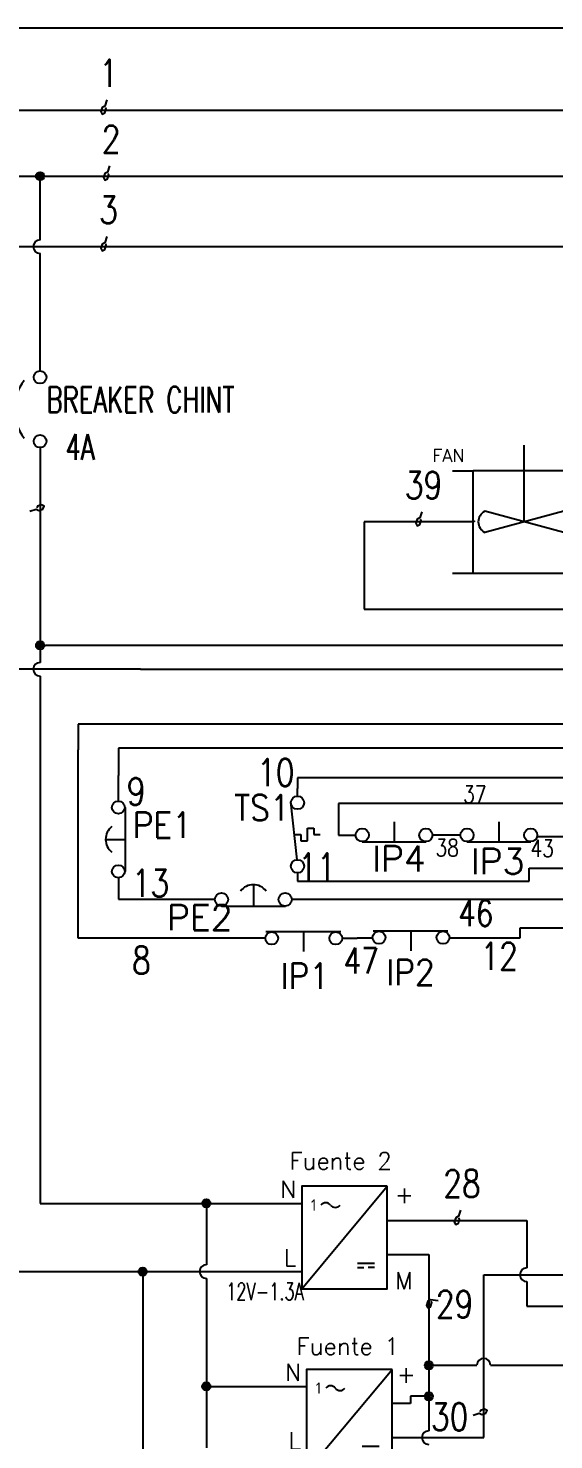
# Model space of a CAD drawing. Header units: inches. Extents: x 18.7 to 39.4, y 4.3 to 20.5.
# Drawn here: x 28.21 to 32.05, y 10.18 to 20.52 of the extents above; entities that cross this region are included whole.
import ezdxf
from ezdxf.enums import TextEntityAlignment as Align

# ---------------------------------------------------------------- set-up
doc = ezdxf.new("R2010")
doc.units = ezdxf.units.IN
doc.header["$MEASUREMENT"] = 0
doc.linetypes.add('HIDDEN2', pattern=[0.1875, 0.125, -0.0625])
for name, color, linetype in [('BLK_12AWG', 7, 'Continuous'), ('DESC', 250, 'Continuous'), ('MISC', 7, 'Continuous'), ('SYMS', 7, 'Continuous'), ('TAGS', 250, 'Continuous'), ('TERMS', 123, 'Continuous'), ('WIRENO', 250, 'Continuous'), ('WIRES', 7, 'Continuous')]:
    doc.layers.add(name, color=color, linetype=linetype)
doc.styles.add('WD', font='romans.shx')
doc.styles.add('WD_IEC', font='isocp2.shx', dxfattribs={"width": 0.9, "height": 4})

# ---------------------------------------------------------------- blocks, each defined once
blk = doc.blocks.new('VTS12')
at = {"linetype": 'Continuous'}
blk.add_line((-0.002, -0.1231), (-0.0326, 0.1594), dxfattribs=at)
for p, q in [((-0.0153, 0), (0.0168, 0)), ((0.0168, 0), (0.0168, -0.0312)), ((0.0481, -0.0312), (0.0481, 0.0312)), ((0.0481, 0.0312), (0.0793, 0.0312)), ((0.0793, 0.0312), (0.0793, 0)), ((0.0793, 0), (0.1106, 0)), ((0.0168, -0.0312), (0.0481, -0.0312))]:
    blk.add_line(p, q)
for centre in [(0, 0.1553), (0, -0.1553)]:
    blk.add_circle(centre, 0.0322)
at = {"style": 'WD'}
for tag, p, width in [('INST', (0.1894, 0.3902), 0.7), ('LOC', (0.1894, 0.2206), 0.7), ('TAG1', (0.1894, 0.0644), 0.9), ('XREF', (0.1912, -0.09), 0.7), ('DESC1', (0.1912, -0.242), 0.7), ('DESC2', (0.1912, -0.3982), 0.7), ('RATING1', (0.1875, -0.5545), 0.7), ('WDTAGALT', (0.1868, -0.7158), 0.7)]:
    blk.add_attdef(tag, p, '', height=0.125, dxfattribs=dict(at, width=width))
at = {"linetype": 'Continuous', "style": 'WD'}
for tag, height, flags, p in [('TERM01', 0.125, 8, (-0.055, 0.2066)), ('CAT', 0.01, 9, (-0.0796, -0.0731)), ('MFG', 0.01, 9, (-0.0796, -0.0881))]:
    blk.add_attdef(tag, text='', height=height, dxfattribs=dict(at, flags=flags)).set_placement(p, align=Align.RIGHT)
at = {"color": 7, "style": 'WD', "flags": 1}
for tag, p in [('X2TERM01', (0, 0.1875)), ('X8TERM02', (0, -0.1875))]:
    blk.add_attdef(tag, p, '', height=0.0125, dxfattribs=at)
at = {"color": 7, "style": 'WD'}
for tag, p in [('X4LINK', (-0.1094, 0)), ('X1LINK', (0.1562, 0))]:
    blk.add_attdef(tag, p, '', height=0.01, dxfattribs=at)
at = {"style": 'WD'}
for tag, flags, p in [('CONTACT', 1, (-0.0796, -0.0531)), ('FAMILY', 9, (-0.0796, -0.0365))]:
    blk.add_attdef(tag, text='', height=0.01, dxfattribs=dict(at, flags=flags)).set_placement(p, align=Align.RIGHT)
at = {"linetype": 'Continuous', "style": 'WD', "flags": 9}
blk.add_attdef('ASSYCODE', text='', height=0.01, dxfattribs=at).set_placement((-0.0938, -0.125), align=Align.CENTER)
at = {"linetype": 'Continuous', "style": 'WD', "flags": 8}
blk.add_attdef('TERM02', text='', height=0.125, dxfattribs=at).set_placement((-0.0407, -0.2134), align=Align.TOP_RIGHT)
blk = doc.blocks.new('VPB12M')
for p, q in [((0.0343, -0.1562), (0.0343, 0.1562)), ((-0.0646, 0), (0.0343, 0))]:
    blk.add_line(p, q)
for centre in [(0, 0.1562), (0, -0.1562)]:
    blk.add_circle(centre, 0.0312)
blk.add_arc((0.0156, 0), 0.0781, 126.8699, 233.1301)
at = {"style": 'WD'}
for tag, p, width in [('INST', (0.1269, 0.3434), 0.7), ('LOC', (0.1269, 0.1738), 0.7), ('TAG1', (0.1269, 0.0175), 0.9), ('XREF', (0.1287, -0.1369), 0.7), ('DESC1', (0.1287, -0.2889), 0.7), ('DESC2', (0.1287, -0.4451), 0.7)]:
    blk.add_attdef(tag, p, '', height=0.125, dxfattribs=dict(at, width=width))
at = {"linetype": 'Continuous', "style": 'WD'}
for tag, height, flags, p in [('TERM01', 0.125, 8, (-0.055, 0.2066)), ('CAT', 0.01, 9, (-0.1109, -0.0731)), ('MFG', 0.01, 9, (-0.1109, -0.0881))]:
    blk.add_attdef(tag, text='', height=height, dxfattribs=dict(at, flags=flags)).set_placement(p, align=Align.RIGHT)
at = {"color": 7, "style": 'WD', "flags": 1}
for tag, p in [('X2TERM01', (0, 0.1875)), ('X8TERM02', (0, -0.1875))]:
    blk.add_attdef(tag, p, '', height=0.0125, dxfattribs=at)
at = {"color": 7, "style": 'WD'}
for tag, p in [('X4LINK', (-0.1406, 0)), ('X1LINK', (0.125, 0))]:
    blk.add_attdef(tag, p, '', height=0.01, dxfattribs=at)
at = {"style": 'WD'}
for tag, flags, p in [('CONTACT', 1, (-0.1109, -0.0531)), ('FAMILY', 9, (-0.1109, -0.0365))]:
    blk.add_attdef(tag, text='', height=0.01, dxfattribs=dict(at, flags=flags)).set_placement(p, align=Align.RIGHT)
at = {"linetype": 'Continuous', "style": 'WD', "flags": 9}
blk.add_attdef('ASSYCODE', text='', height=0.01, dxfattribs=at).set_placement((-0.1247, -0.1056), align=Align.CENTER)
at = {"linetype": 'Continuous', "style": 'WD', "flags": 8}
blk.add_attdef('TERM02', text='', height=0.125, dxfattribs=at).set_placement((-0.0407, -0.2134), align=Align.TOP_RIGHT)
blk = doc.blocks.new('VM1_AXIAL_FLOW_FAN1')
for p, q in [((0, 0), (0, 0.75)), ((-0.7, 0.5), (-0.5, 0.5)), ((-0.5, -0.5), (-0.5, 0.5)), ((0.5, 0.5), (-0.5, 0.5)), ((0.5, -0.5), (0.5, 0.5)), ((0.5, 0.5), (0.7, 0.5)), ((0.386, -0.104), (-0.386, 0.104)), ((0.386, 0.104), (-0.386, -0.104)), ((-0.7, -0.5), (-0.5, -0.5)), ((-0.5, -0.5), (0.5, -0.5)), ((0.5, -0.5), (0.7, -0.5))]:
    blk.add_line(p, q)
for centre, start, end in [((-0.333, 0), 117.1247, 242.8753), ((0.333, 0), 297.1247, 62.8753)]:
    blk.add_arc(centre, 0.116, start, end)
at = {"style": 'WD'}
for tag, height, p in [('INST', 0.125, (-0.585, 0.957)), ('LOC', 0.125, (-0.588, 0.777)), ('TAG1', 0.125, (-0.585, 0.586)), ('TERM01', 0.0625, (-0.51, 0.016))]:
    blk.add_attdef(tag, text='', height=height, dxfattribs=at).set_placement(p, align=Align.RIGHT)
for tag, p, height in [('X2TERM04', (0, 0.75), 0.005), ('TERM04', (0.009, 0.76), 0.0625), ('X4TERM01', (-0.5, 0), 0.01), ('X1TERM03', (0.5, 0), 0.005), ('TERM03', (0.511, 0.012), 0.0625), ('RATING1', (0.82, -0.261), 0.125), ('DESC1', (0.82, -0.477), 0.125), ('X8TERM02', (0, -0.5), 0.005), ('TERM02', (0.002, -0.573), 0.0625), ('DESC2', (0.82, -0.661), 0.125), ('DESC3', (0.82, -0.851), 0.125), ('WDTAGALT', (0.827, -1.032), 0.125)]:
    blk.add_attdef(tag, p, '', height=height, dxfattribs=at)
blk.add_attdef('XREF', text='', height=0.0625, rotation=0.0625, dxfattribs=at).set_placement((0.743, 0.595), align=Align.TOP_CENTER)
at = {"style": 'WD', "flags": 1}
for tag, p in [('FAMILY', (-0.659, -0.3)), ('CAT', (-0.659, -0.345)), ('MFG', (-0.657, -0.376)), ('ASSYCODE', (-0.629, -0.405)), ('WDTYPE', (-0.644, -0.442))]:
    blk.add_attdef(tag, text='', height=0.01, dxfattribs=at).set_placement(p, align=Align.CENTER)
blk = doc.blocks.new('WD_WNH')
at = {"linetype": 'Continuous', "style": 'WD', "width": 0.8}
blk.add_attdef('WIRENO', text='', height=0.125, dxfattribs=at).set_placement((0, 0.0625), align=Align.CENTER)
at = {"style": 'WD', "flags": 1}
for tag, p in [('W01USER', (0, 0.0781)), ('W02USER', (0, 0.0703)), ('W03USER', (0, 0.0625)), ('W04USER', (0, 0.0547)), ('W05USER', (0, 0.0469)), ('W06USER', (0, 0.0391)), ('W07USER', (0, 0.0312)), ('W08USER', (0, 0.0234)), ('W09USER', (0, 0.0156)), ('W10USER', (0, 0.0078))]:
    blk.add_attdef(tag, text='', height=0.005, dxfattribs=at).set_placement(p, align=Align.CENTER)
blk = doc.blocks.new('WD_WNV')
at = {"linetype": 'Continuous', "style": 'WD', "width": 0.8}
blk.add_attdef('WIRENO', text='', height=0.125, dxfattribs=at).set_placement((-0.05, 0), align=Align.MIDDLE_RIGHT)
at = {"style": 'WD', "flags": 1}
for tag, p in [('W01USER', (-0.062, 0.094)), ('W02USER', (-0.062, 0.086)), ('W03USER', (-0.062, 0.078)), ('W04USER', (-0.062, 0.07)), ('W05USER', (-0.062, 0.062)), ('W06USER', (-0.062, 0.055)), ('W07USER', (-0.062, 0.047)), ('W08USER', (-0.062, 0.039)), ('W09USER', (-0.062, 0.031)), ('W10USER', (-0.062, 0.023))]:
    blk.add_attdef(tag, text='', height=0.005, dxfattribs=at).set_placement(p, align=Align.CENTER)
blk = doc.blocks.new('VCB1')
at = {"linetype": 'HIDDEN2'}
blk.add_line((-0.1712, 0), (-0.125, 0), dxfattribs=at)
for centre in [(0, 0.1562), (0, -0.1562)]:
    blk.add_circle(centre, 0.0312)
blk.add_arc((0.1094, 0), 0.2344, 143.1301, 216.8699)
at = {"style": 'WD'}
for tag, p, width in [('INST', (0.2188, 0.3883), 0.7), ('LOC', (0.2188, 0.2188), 0.7), ('TAG1', (0.1269, 0.0644), 0.9), ('XREF', (0.1287, -0.09), 0.7), ('DESC1', (0.1287, -0.242), 0.7), ('DESC2', (0.1287, -0.3893), 0.7)]:
    blk.add_attdef(tag, p, '', height=0.125, dxfattribs=dict(at, width=width))
at = {"linetype": 'Continuous', "style": 'WD'}
for tag, height, flags, p in [('TERM01', 0.125, 8, (-0.055, 0.2066)), ('CAT', 0.01, 9, (-0.1421, -0.0731)), ('MFG', 0.01, 9, (-0.1421, -0.0881))]:
    blk.add_attdef(tag, text='', height=height, dxfattribs=dict(at, flags=flags)).set_placement(p, align=Align.RIGHT)
at = {"style": 'WD', "width": 0.7}
blk.add_attdef('RATING1', text='', height=0.125, dxfattribs=at).set_placement((-0.1875, 0.0625), align=Align.RIGHT)
at = {"color": 7, "style": 'WD', "flags": 1}
for tag, p in [('X2TERM01', (0, 0.1875)), ('X8TERM02', (0, -0.1875))]:
    blk.add_attdef(tag, p, '', height=0.0125, dxfattribs=at)
at = {"color": 7, "style": 'WD'}
for tag, p in [('X4LINK', (-0.25, 0)), ('X1LINK', (0, 0))]:
    blk.add_attdef(tag, p, '', height=0.01, dxfattribs=at)
at = {"style": 'WD', "flags": 9}
for tag, p in [('FAMILY', (-0.1421, -0.0365)), ('CONTACT', (-0.1288, -0.1291))]:
    blk.add_attdef(tag, text='', height=0.01, dxfattribs=at).set_placement(p, align=Align.RIGHT)
at = {"linetype": 'Continuous', "style": 'WD', "flags": 9}
blk.add_attdef('ASSYCODE', text='', height=0.01, dxfattribs=at).set_placement((-0.1533, -0.1061), align=Align.CENTER)
at = {"linetype": 'Continuous', "style": 'WD', "flags": 8}
blk.add_attdef('TERM02', text='', height=0.125, dxfattribs=at).set_placement((-0.0407, -0.2134), align=Align.TOP_RIGHT)
blk = doc.blocks.new('WDDOT')
for radius in [0.03, 0.0187, 0.00929]:
    blk.add_circle((0, 0), radius)
blk = doc.blocks.new('HPW1_1PH')
for p, q in [((0, -0.625), (0.625, 0.125)), ((0.407, -0.437), (0.532, -0.437)), ((0.407, -0.469), (0.454, -0.469)), ((0.532, -0.469), (0.485, -0.469))]:
    blk.add_line(p, q)
blk.add_lwpolyline([(0.625, 0.125), (0, 0.125), (0, -0.625), (0.625, -0.625)], close=True)
for centre, start, end in [((0.175, -0.039), 36.8699, 143.1301), ((0.245, 0.014), 216.8699, 323.1301)]:
    blk.add_arc(centre, 0.0438, start, end)
at = {"style": 'WD_IEC'}
blk.add_text('1', height=0.084, dxfattribs=at).set_placement((0.105, -0.012), align=Align.MIDDLE_RIGHT)
at = {"style": 'WD', "width": 0.7}
for tag, p in [('INST', (-0.284, 0.794)), ('LOC', (-0.284, 0.624)), ('RATING1', (-0.284, 0.285)), ('XREF', (-0.284, -0.691)), ('DESC1', (-0.284, -0.847)), ('DESC2', (-0.284, -1.003)), ('DESC3', (-0.284, -1.158))]:
    blk.add_attdef(tag, text='', height=0.125, dxfattribs=at).set_placement(p, align=Align.CENTER)
at = {"style": 'WD'}
blk.add_attdef('TAG1', text='', height=0.125, dxfattribs=at).set_placement((-0.284, 0.455), align=Align.CENTER)
at = {"linetype": 'Continuous', "style": 'WD', "flags": 9}
for tag, p in [('MFG', (0.887, 0.257)), ('CAT', (0.889, 0.277)), ('ASSYCODE', (0.887, -0.564))]:
    blk.add_attdef(tag, text='', height=0.01, dxfattribs=at).set_placement(p, align=Align.CENTER)
at = {"linetype": 'Continuous', "style": 'WD', "flags": 8}
for tag, p in [('TERM01', (-0.04, 0.04)), ('TERM04', (1.352, -0.085)), ('TERM02', (-0.04, -0.21)), ('TERM05', (1.352, -0.335)), ('TERM03', (-0.04, -0.46))]:
    blk.add_attdef(tag, text='', height=0.125, dxfattribs=at).set_placement(p, align=Align.RIGHT)
at = {"style": 'WD'}
for tag, p, height, flags in [('X4TERM01', (0, 0), 0.0125, 1), ('X1TERM04', (0.625, -0.125), 0.0125, 1), ('X4TERM02', (0, -0.25), 0.0125, 1), ('X1TERM05', (0.625, -0.375), 0.0125, 1), ('X4TERM03', (0, -0.5), 0.0125, 1), ('FAMILY', (0.862, -0.483), 0.01, 9)]:
    blk.add_attdef(tag, p, '', height=height, dxfattribs=dict(at, flags=flags))
blk = doc.blocks.new('VPB12')
for p, q in [((0.0335, 0.1849), (0.0335, -0.1801)), ((-0.0644, 0), (0.0335, 0))]:
    blk.add_line(p, q)
for centre in [(0, 0.1562), (0, -0.1562)]:
    blk.add_circle(centre, 0.0312)
at = {"style": 'WD'}
for tag, p, width in [('INST', (0.1269, 0.3902), 0.7), ('LOC', (0.1269, 0.2206), 0.7), ('TAG1', (0.1269, 0.0644), 0.9), ('XREF', (0.1287, -0.09), 0.7), ('DESC1', (0.1287, -0.242), 0.7), ('DESC2', (0.1287, -0.3982), 0.7)]:
    blk.add_attdef(tag, p, '', height=0.125, dxfattribs=dict(at, width=width))
at = {"linetype": 'Continuous', "style": 'WD'}
for tag, height, flags, p in [('TERM01', 0.125, 8, (-0.055, 0.2223)), ('CAT', 0.01, 9, (0.0141, -0.0731)), ('MFG', 0.01, 9, (0.0141, -0.0881))]:
    blk.add_attdef(tag, text='', height=height, dxfattribs=dict(at, flags=flags)).set_placement(p, align=Align.RIGHT)
at = {"color": 7, "style": 'WD', "flags": 1}
for tag, p in [('X2TERM01', (0, 0.1875)), ('X8TERM02', (0, -0.1875))]:
    blk.add_attdef(tag, p, '', height=0.0125, dxfattribs=at)
at = {"color": 7, "style": 'WD'}
for tag, p in [('X4LINK', (-0.125, 0)), ('X1LINK', (0.125, 0))]:
    blk.add_attdef(tag, p, '', height=0.01, dxfattribs=at)
at = {"style": 'WD'}
for tag, flags, p in [('CONTACT', 1, (0.0141, -0.0531)), ('FAMILY', 9, (0.0141, -0.0365))]:
    blk.add_attdef(tag, text='', height=0.01, dxfattribs=dict(at, flags=flags)).set_placement(p, align=Align.RIGHT)
at = {"linetype": 'Continuous', "style": 'WD', "flags": 9}
blk.add_attdef('ASSYCODE', text='', height=0.01, dxfattribs=at).set_placement((-0.001, -0.1054), align=Align.CENTER)
at = {"linetype": 'Continuous', "style": 'WD', "flags": 8}
blk.add_attdef('TERM02', text='', height=0.125, dxfattribs=at).set_placement((-0.0407, -0.2291), align=Align.TOP_RIGHT)
blk = doc.blocks.new('HPB12M')
for p, q in [((0, 0.0744), (0, -0.0311)), ((-0.1562, -0.032), (0.1562, -0.032))]:
    blk.add_line(p, q)
for centre in [(-0.1553, 0), (0.1553, 0)]:
    blk.add_circle(centre, 0.0322)
blk.add_arc((0, -0.0058), 0.0781, 36.8699, 143.1301)
at = {"style": 'WD', "width": 0.7}
for tag, p in [('INST', (0, 0.7375)), ('LOC', (0, 0.5679)), ('DESC1', (0, 0.4117)), ('DESC2', (0, 0.2554)), ('XREF', (0, -0.2321))]:
    blk.add_attdef(tag, text='', height=0.125, dxfattribs=at).set_placement(p, align=Align.CENTER)
at = {"style": 'WD'}
blk.add_attdef('TAG1', text='', height=0.125, dxfattribs=at).set_placement((0, 0.0992), align=Align.CENTER)
for tag, p in [('X2LINK', (0, 0.125)), ('X8LINK', (0, -0.0938))]:
    blk.add_attdef(tag, p, '', height=0.01, dxfattribs=at)
for tag, p, height, flags in [('X4TERM01', (-0.1875, 0), 0.0125, 1), ('CONTACT', (0.0544, 0.0418), 0.01, 9), ('FAMILY', (0.0544, 0.0584), 0.01, 9), ('X1TERM02', (0.1875, 0), 0.0125, 1)]:
    blk.add_attdef(tag, p, '', height=height, dxfattribs=dict(at, flags=flags))
at = {"linetype": 'Continuous', "style": 'WD', "flags": 9}
for tag, p in [('MFG', (0.0759, -0.0002)), ('CAT', (0.0759, 0.0175)), ('ASSYCODE', (0.0761, -0.0169))]:
    blk.add_attdef(tag, text='', height=0.01, dxfattribs=at).set_placement(p, align=Align.CENTER)
at = {"linetype": 'Continuous', "style": 'WD', "flags": 8}
blk.add_attdef('TERM01', text='', height=0.125, dxfattribs=at).set_placement((-0.25, -0.0158), align=Align.TOP_RIGHT)
blk.add_attdef('TERM02', text='', height=0.125, dxfattribs=at).set_placement((0.25, -0.0158), align=Align.TOP_LEFT)
blk = doc.blocks.new('HPB12')
for p, q in [((0, 0.0646), (0, -0.033)), ((-0.1562, -0.033), (0.1562, -0.033))]:
    blk.add_line(p, q)
for centre in [(-0.1553, 0), (0.1553, 0)]:
    blk.add_circle(centre, 0.0322)
at = {"style": 'WD', "width": 0.7}
for tag, p in [('INST', (0, 0.7375)), ('LOC', (0, 0.5679)), ('DESC1', (0, 0.4117)), ('DESC2', (0, 0.2554)), ('XREF', (0, -0.2321))]:
    blk.add_attdef(tag, text='', height=0.125, dxfattribs=at).set_placement(p, align=Align.CENTER)
at = {"style": 'WD'}
blk.add_attdef('TAG1', text='', height=0.125, dxfattribs=at).set_placement((0, 0.0992), align=Align.CENTER)
for tag, p in [('X2LINK', (0, 0.125)), ('X8LINK', (0, -0.0938))]:
    blk.add_attdef(tag, p, '', height=0.01, dxfattribs=at)
for tag, p, height, flags in [('X4TERM01', (-0.1875, 0), 0.0125, 1), ('CONTACT', (0.0544, 0.0418), 0.01, 9), ('FAMILY', (0.0544, 0.0584), 0.01, 9), ('X1TERM02', (0.1875, 0), 0.0125, 1)]:
    blk.add_attdef(tag, p, '', height=height, dxfattribs=dict(at, flags=flags))
at = {"linetype": 'Continuous', "style": 'WD', "flags": 9}
for tag, p in [('MFG', (0.0759, -0.0061)), ('CAT', (0.0759, 0.0175)), ('ASSYCODE', (0.0762, -0.0223))]:
    blk.add_attdef(tag, text='', height=0.01, dxfattribs=at).set_placement(p, align=Align.CENTER)
at = {"linetype": 'Continuous', "style": 'WD', "flags": 8}
blk.add_attdef('TERM01', text='', height=0.125, dxfattribs=at).set_placement((-0.25, -0.0314), align=Align.TOP_RIGHT)
blk.add_attdef('TERM02', text='', height=0.125, dxfattribs=at).set_placement((0.25, -0.0314), align=Align.TOP_LEFT)

msp = doc.modelspace()

# ---------------------------------------------------------------- linework, layer by layer
at = {"color": 7, "linetype": 'Continuous'}
msp.add_line((39.409, 20.516), (18.659, 20.516), dxfattribs=at)
at = {"layer": 'BLK_12AWG'}
for p, q in [((19.571, 19.916), (37.946, 19.916)), ((19.591, 19.432), (37.966, 19.432)), ((28.295, 18.966), (28.295, 19.432)), ((19.571, 18.916), (37.946, 18.916)), ((28.295, 18.007), (28.295, 18.866))]:
    msp.add_line(p, q, dxfattribs=at)
msp.add_arc((28.295, 18.916), 0.05, 90, 270, dxfattribs=at)
at = {"layer": 'WIRENO'}
for points in [[(28.784, 19.991), (28.769, 19.945), (28.749, 19.935), (28.739, 19.906), (28.749, 19.886), (28.769, 19.896), (28.779, 19.926), (28.774, 19.935)], [(28.803, 19.507), (28.788, 19.462), (28.769, 19.452), (28.759, 19.423), (28.769, 19.403), (28.788, 19.413), (28.798, 19.442), (28.793, 19.452)], [(28.784, 18.991), (28.769, 18.945), (28.749, 18.935), (28.739, 18.906), (28.749, 18.886), (28.769, 18.896), (28.779, 18.926), (28.774, 18.935)], [(28.22, 16.979), (28.265, 16.994), (28.285, 16.984), (28.314, 16.994), (28.324, 17.014), (28.305, 17.024), (28.275, 17.014), (28.27, 17.004)], [(31.09, 16.974), (31.075, 16.929), (31.055, 16.919), (31.045, 16.89), (31.055, 16.87), (31.075, 16.88), (31.085, 16.91), (31.08, 16.919)], [(31.372, 11.858), (31.357, 11.813), (31.337, 11.803), (31.327, 11.773), (31.337, 11.754), (31.357, 11.764), (31.366, 11.793), (31.361, 11.803)], [(31.208, 11.194), (31.153, 11.201), (31.134, 11.191), (31.124, 11.161), (31.134, 11.142), (31.153, 11.151), (31.163, 11.181), (31.158, 11.191)], [(31.465, 10.357), (31.51, 10.372), (31.529, 10.362), (31.558, 10.372), (31.568, 10.391), (31.548, 10.401), (31.519, 10.391), (31.514, 10.382)]]:
    msp.add_lwpolyline(points, dxfattribs=at)
at = {"layer": 'WIRES'}
for p, q in [((28.295, 17.444), (28.295, 15.995)), ((31.464, 16.9), (30.666, 16.9)), ((30.666, 16.9), (30.666, 16.261)), ((30.666, 16.261), (33.613, 16.261)), ((28.295, 15.995), (28.334, 15.995)), ((28.295, 15.995), (28.295, 15.87)), ((30.078, 15.995), (28.334, 15.995)), ((30.078, 15.997), (33.207, 15.997)), ((29.029, 15.82), (27.246, 15.82)), ((29.029, 15.82), (33.043, 15.82)), ((28.295, 15.77), (28.295, 13.387)), ((32.317, 15.419), (28.574, 15.419)), ((28.574, 15.419), (28.574, 15.231)), ((28.574, 13.85), (28.574, 15.231)), ((32.276, 15.243), (28.868, 15.243)), ((28.868, 15.243), (28.868, 15.041)), ((28.868, 14.856), (28.868, 15.041)), ((32.309, 15.024), (30.179, 15.024)), ((30.179, 15.024), (30.179, 14.946)), ((30.179, 14.891), (30.179, 14.946)), ((32.283, 14.838), (30.479, 14.838)), ((30.479, 14.838), (30.479, 14.606)), ((30.479, 14.606), (30.605, 14.606)), ((31.372, 14.606), (31.168, 14.606)), ((32.296, 14.592), (31.934, 14.592)), ((28.868, 14.293), (28.868, 14.136)), ((30.179, 14.329), (30.179, 14.269)), ((31.874, 14.269), (31.874, 14.363)), ((31.874, 14.363), (32.317, 14.363)), ((30.179, 14.269), (31.874, 14.269)), ((28.868, 14.136), (29.575, 14.136)), ((30.137, 14.136), (32.292, 14.136)), ((31.808, 13.853), (31.808, 13.927)), ((31.808, 13.927), (32.278, 13.927)), ((29.943, 13.85), (28.574, 13.85)), ((30.506, 13.85), (30.506, 13.851)), ((30.506, 13.851), (30.617, 13.851)), ((30.617, 13.851), (30.617, 13.854)), ((30.617, 13.854), (30.729, 13.854)), ((30.729, 13.854), (30.729, 13.855)), ((31.291, 13.853), (31.808, 13.853)), ((28.295, 13.387), (28.295, 11.908)), ((28.295, 11.908), (30.211, 11.908)), ((29.512, 11.908), (29.512, 11.458)), ((30.836, 11.783), (31.857, 11.783)), ((31.857, 11.783), (31.857, 11.435)), ((30.836, 11.533), (31.14, 11.533)), ((31.14, 11.533), (31.14, 10.495)), ((27.246, 11.408), (30.211, 11.408)), ((29.046, 11.408), (29.046, 10.067)), ((31.542, 10.192), (31.542, 11.385)), ((31.542, 11.385), (32.314, 11.385)), ((29.512, 11.358), (29.512, 10.567)), ((31.857, 11.335), (31.857, 11.156)), ((31.857, 11.156), (32.281, 11.156)), ((31.14, 10.722), (31.492, 10.722)), ((31.592, 10.722), (32.292, 10.722)), ((29.512, 10.567), (30.246, 10.567)), ((29.512, 10.567), (29.512, 10.117)), ((31.14, 10.495), (31.005, 10.495)), ((31.005, 10.495), (31.005, 10.442)), ((31.14, 10.495), (31.14, 10.242)), ((31.005, 10.442), (30.871, 10.442)), ((30.871, 10.192), (31.542, 10.192))]:
    msp.add_line(p, q, dxfattribs=at)
for centre, start, end in [((28.295, 15.82), 90, 270), ((29.512, 11.408), 90, 270), ((31.857, 11.385), 90, 270), ((31.542, 10.722), 0, 180), ((31.14, 10.192), 90, 270)]:
    msp.add_arc(centre, 0.05, start, end, dxfattribs=at)

# ---------------------------------------------------------------- block references
at = {"layer": 'SYMS'}
for p in [(28.295, 19.432), (28.295, 15.995), (29.512, 11.908), (29.046, 11.408), (31.14, 10.722), (29.512, 10.567), (31.14, 10.495)]:
    msp.add_blockref('WDDOT', p, dxfattribs=at)
ref = msp.add_blockref('VCB1', (27.227, 17.725), dxfattribs=dict(at, xscale=1.5, yscale=1.5, zscale=1.5))
ref.add_attrib('DESC2', '4A', (28.48, 17.354), dxfattribs={"layer": 'DESC', "height": 0.1875, "style": 'WD', "width": 0.7})
ref.add_attrib('DESC1', 'BREAKER CHINT', (28.341, 17.702), dxfattribs={"layer": 'DESC', "height": 0.1875, "style": 'WD', "width": 0.7})
ref.add_attrib('TAG1', 'CB1', (27.417, 17.822), dxfattribs={"layer": 'TAGS', "color": 250, "height": 0.1875, "style": 'WD', "width": 0.9})
at = {"layer": 'SYMS', "xscale": 1.5, "yscale": 1.5, "zscale": 1.5}
msp.add_blockref('VCB1', (28.295, 17.725), dxfattribs=at)
at = {"layer": 'SYMS'}
ref = msp.add_blockref('VM1_AXIAL_FLOW_FAN1', (31.839, 16.9), dxfattribs=dict(at, xscale=0.75, yscale=0.75, zscale=0.75))
ref.add_attrib('DESC1', 'TABLERO', (32.454, 16.542), dxfattribs={"layer": 'DESC', "height": 0.0938, "style": 'WD'})
ref.add_attrib('X4TERM01', '39', (31.464, 16.9), dxfattribs={"layer": 'MISC', "height": 0.0075, "style": 'WD'})
ref.add_attrib('X1TERM03', '40', (32.214, 16.9), dxfattribs={"layer": 'MISC', "height": 0.00375, "style": 'WD'})
ref.add_attrib('TAG1', 'FAN', dxfattribs={"layer": 'TAGS', "color": 250, "height": 0.0938, "style": 'WD'}).set_placement((31.4, 17.339), align=Align.RIGHT)
ref = msp.add_blockref('VTS12', (30.179, 14.61), dxfattribs=dict(at, xscale=1.5, yscale=1.5, zscale=1.5))
ref.add_attrib('TAG1', 'TS1', (29.716, 14.712), dxfattribs={"layer": 'TAGS', "color": 250, "height": 0.1875, "style": 'WD', "width": 0.9})
ref = msp.add_blockref('VPB12M', (28.868, 14.574), dxfattribs=dict(at, xscale=1.5, yscale=1.5, zscale=1.5))
ref.add_attrib('TAG1', 'PE1', (28.972, 14.586), dxfattribs={"layer": 'TAGS', "color": 250, "height": 0.1875, "style": 'WD', "width": 0.9})
ref = msp.add_blockref('HPB12', (30.886, 14.606), dxfattribs=dict(at, xscale=1.5, yscale=1.5, zscale=1.5))
ref.add_attrib('TAG1', 'IP4', dxfattribs={"layer": 'TAGS', "height": 0.1875, "style": 'WD'}).set_placement((30.921, 14.34), align=Align.CENTER)
ref = msp.add_blockref('HPB12', (31.653, 14.606), dxfattribs=dict(at, xscale=1.5, yscale=1.5, zscale=1.5))
ref.add_attrib('TAG1', 'IP3', dxfattribs={"layer": 'TAGS', "height": 0.1875, "style": 'WD'}).set_placement((31.644, 14.32), align=Align.CENTER)
ref = msp.add_blockref('HPB12M', (29.856, 14.134), dxfattribs=dict(at, xscale=1.5, yscale=1.5, zscale=1.5))
ref.add_attrib('TAG1', 'PE2', dxfattribs={"layer": 'TAGS', "height": 0.1875, "style": 'WD'}).set_placement((29.463, 13.908), align=Align.CENTER)
ref = msp.add_blockref('VPB12', (30.225, 13.85), dxfattribs=dict(at, xscale=1.5, yscale=1.5, zscale=1.5, rotation=90))
ref.add_attrib('TAG1', 'IP1', (30.055, 13.48), dxfattribs={"layer": 'TAGS', "color": 250, "height": 0.1875, "style": 'WD', "width": 0.9})
ref = msp.add_blockref('VPB12', (31.01, 13.855), dxfattribs=dict(at, xscale=1.5, yscale=1.5, zscale=1.5, rotation=90))
ref.add_attrib('TAG1', 'IP2', (30.829, 13.507), dxfattribs={"layer": 'TAGS', "color": 250, "height": 0.1875, "style": 'WD', "width": 0.9})
ref = msp.add_blockref('HPW1_1PH', (30.211, 11.908), dxfattribs=at)
ref.add_attrib('TERM01', 'N', dxfattribs={"layer": 'TERMS', "color": 250, "linetype": 'Continuous', "height": 0.125, "style": 'WD', "flags": 8}).set_placement((30.171, 11.948), align=Align.RIGHT)
ref.add_attrib('TERM03', 'L', dxfattribs={"layer": 'TERMS', "color": 250, "linetype": 'Continuous', "height": 0.125, "style": 'WD', "flags": 8}).set_placement((30.171, 11.448), align=Align.RIGHT)
ref.add_attrib('TERM04', '+', dxfattribs={"layer": 'TERMS', "color": 250, "linetype": 'Continuous', "height": 0.125, "style": 'WD', "flags": 8}).set_placement((31.031, 11.91), align=Align.RIGHT)
ref.add_attrib('TERM05', 'M', dxfattribs={"layer": 'TERMS', "color": 250, "linetype": 'Continuous', "height": 0.125, "style": 'WD', "flags": 8}).set_placement((31.023, 11.28), align=Align.RIGHT)
ref.add_attrib('TAG1', 'Fuente 2', dxfattribs={"layer": 'TAGS', "color": 250, "height": 0.125, "style": 'WD'}).set_placement((30.495, 12.156), align=Align.CENTER)
ref.add_attrib('DESC1', '12V-1.3A', dxfattribs={"layer": 'DESC', "height": 0.125, "style": 'WD', "width": 0.7}).set_placement((29.941, 11.2), align=Align.CENTER)
ref = msp.add_blockref('HPW1_1PH', (30.246, 10.567), dxfattribs=at)
ref.add_attrib('TERM01', 'N', dxfattribs={"layer": 'TERMS', "color": 250, "linetype": 'Continuous', "height": 0.125, "style": 'WD', "flags": 8}).set_placement((30.206, 10.607), align=Align.RIGHT)
ref.add_attrib('TERM03', 'L', dxfattribs={"layer": 'TERMS', "color": 250, "linetype": 'Continuous', "height": 0.125, "style": 'WD', "flags": 8}).set_placement((30.206, 10.107), align=Align.RIGHT)
ref.add_attrib('TERM04', '+', dxfattribs={"layer": 'TERMS', "color": 250, "linetype": 'Continuous', "height": 0.125, "style": 'WD', "flags": 8}).set_placement((31.045, 10.594), align=Align.RIGHT)
ref.add_attrib('TERM05', 'M', dxfattribs={"layer": 'TERMS', "color": 250, "linetype": 'Continuous', "height": 0.125, "style": 'WD', "flags": 8}).set_placement((31.052, 9.955), align=Align.RIGHT)
ref.add_attrib('TAG1', 'Fuente 1', dxfattribs={"layer": 'TAGS', "color": 250, "height": 0.125, "style": 'WD'}).set_placement((30.547, 10.798), align=Align.CENTER)
ref.add_attrib('DESC1', '12V-1.3A', dxfattribs={"layer": 'DESC', "height": 0.125, "style": 'WD', "width": 0.7}).set_placement((29.975, 9.858), align=Align.CENTER)
at = {"layer": 'WIRENO'}
ref = msp.add_blockref('WD_WNH', (28.759, 19.916), dxfattribs=at)
ref.add_attrib('WIRENO', '1', dxfattribs={"linetype": 'Continuous', "height": 0.2, "style": 'WD', "width": 0.8}).set_placement((28.796, 20.026), align=Align.BOTTOM_CENTER)
ref = msp.add_blockref('WD_WNH', (28.778, 19.432), dxfattribs=at)
ref.add_attrib('WIRENO', '2', dxfattribs={"linetype": 'Continuous', "height": 0.2, "style": 'WD', "width": 0.8}).set_placement((28.815, 19.543), align=Align.BOTTOM_CENTER)
ref = msp.add_blockref('WD_WNH', (28.759, 18.916), dxfattribs=at)
ref.add_attrib('WIRENO', '3', dxfattribs={"linetype": 'Continuous', "height": 0.2, "style": 'WD', "width": 0.8}).set_placement((28.796, 19.026), align=Align.BOTTOM_CENTER)
ref = msp.add_blockref('WD_WNH', (31.065, 16.9), dxfattribs=at)
ref.add_attrib('WIRENO', '39', dxfattribs={"linetype": 'Continuous', "height": 0.2, "style": 'WD', "width": 0.8}).set_placement((31.102, 17.01), align=Align.BOTTOM_CENTER)
ref = msp.add_blockref('WD_WNH', (31.259, 15.165), dxfattribs=at)
ref.add_attrib('WIRENO', '10', dxfattribs={"linetype": 'Continuous', "height": 0.2, "style": 'WD', "width": 0.8}).set_placement((30.02, 14.904), align=Align.BOTTOM_CENTER)
ref = msp.add_blockref('WD_WNV', (28.868, 14.948), dxfattribs=at)
ref.add_attrib('WIRENO', '9', dxfattribs={"linetype": 'Continuous', "height": 0.2, "style": 'WD', "width": 0.8}).set_placement((29.067, 14.925), align=Align.MIDDLE_RIGHT)
ref = msp.add_blockref('WD_WNH', (31.332, 14.631), dxfattribs=at)
ref.add_attrib('WIRENO', '37', dxfattribs={"linetype": 'Continuous', "height": 0.125, "style": 'WD', "width": 0.8}).set_placement((31.477, 14.804), align=Align.BOTTOM_CENTER)
ref = msp.add_blockref('WD_WNH', (30.738, 14.303), dxfattribs=at)
ref.add_attrib('WIRENO', '38', dxfattribs={"linetype": 'Continuous', "height": 0.125, "style": 'WD', "width": 0.8}).set_placement((31.275, 14.413), align=Align.BOTTOM_CENTER)
ref = msp.add_blockref('WD_WNH', (31.433, 14.297), dxfattribs=at)
ref.add_attrib('WIRENO', '43', dxfattribs={"linetype": 'Continuous', "height": 0.125, "style": 'WD', "width": 0.8}).set_placement((31.97, 14.408), align=Align.BOTTOM_CENTER)
ref = msp.add_blockref('WD_WNV', (30.632, 14.274), dxfattribs=at)
ref.add_attrib('WIRENO', '11', dxfattribs={"linetype": 'Continuous', "height": 0.2, "style": 'WD', "width": 0.8}).set_placement((30.459, 14.373), align=Align.MIDDLE_RIGHT)
ref = msp.add_blockref('WD_WNV', (28.868, 14.214), dxfattribs=at)
ref.add_attrib('WIRENO', '13', dxfattribs={"linetype": 'Continuous', "height": 0.2, "style": 'WD', "width": 0.8}).set_placement((29.24, 14.254), align=Align.MIDDLE_RIGHT)
ref = msp.add_blockref('WD_WNH', (30.616, 14.43), dxfattribs=dict(at, xscale=1.5, yscale=1.5, zscale=1.5))
ref.add_attrib('WIRENO', '46', dxfattribs={"linetype": 'Continuous', "height": 0.1875, "style": 'WD', "width": 0.8}).set_placement((31.484, 14.127), align=Align.TOP_CENTER)
ref = msp.add_blockref('WD_WNV', (29.215, 13.726), dxfattribs=at)
ref.add_attrib('WIRENO', '8', dxfattribs={"linetype": 'Continuous', "height": 0.2, "style": 'WD', "width": 0.8}).set_placement((29.105, 13.689), align=Align.MIDDLE_RIGHT)
ref = msp.add_blockref('WD_WNH', (30.59, 13.369), dxfattribs=dict(at, xscale=1.5, yscale=1.5, zscale=1.5))
ref.add_attrib('WIRENO', '47', dxfattribs={"linetype": 'Continuous', "height": 0.1875, "style": 'WD', "width": 0.8}).set_placement((30.645, 13.535), align=Align.BOTTOM_CENTER)
ref = msp.add_blockref('WD_WNV', (29.933, 14.116), dxfattribs=at)
ref.add_attrib('WIRENO', '12', dxfattribs={"linetype": 'Continuous', "height": 0.2, "style": 'WD', "width": 0.8}).set_placement((31.792, 13.719), align=Align.MIDDLE_RIGHT)
ref = msp.add_blockref('WD_WNH', (31.347, 11.783), dxfattribs=at)
ref.add_attrib('WIRENO', '28', dxfattribs={"linetype": 'Continuous', "height": 0.2, "style": 'WD', "width": 0.8}).set_placement((31.383, 11.894), align=Align.BOTTOM_CENTER)
ref = msp.add_blockref('WD_WNH', (30.988, 11.533), dxfattribs=at)
ref.add_attrib('WIRENO', '29', dxfattribs={"linetype": 'Continuous', "height": 0.2, "style": 'WD', "width": 0.8}).set_placement((31.329, 11.01), align=Align.BOTTOM_CENTER)
ref = msp.add_blockref('WD_WNV', (31.539, 10.382), dxfattribs=dict(at, xscale=0.9840422747114772, yscale=0.9840422747114772, zscale=0.9840422747114772))
ref.add_attrib('WIRENO', '30', dxfattribs={"linetype": 'Continuous', "height": 0.2, "style": 'WD', "width": 0.8}).set_placement((31.43, 10.345), align=Align.MIDDLE_RIGHT)

doc.saveas('drawing.dxf')
